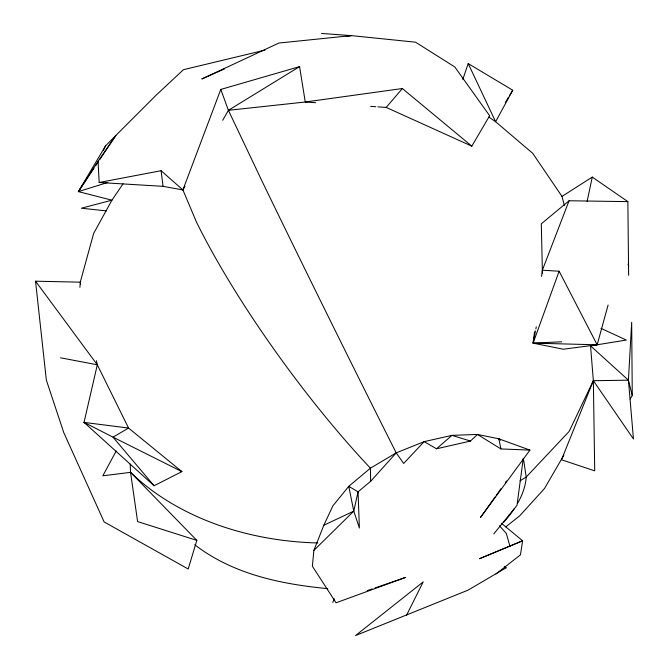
<?xml version="1.0" encoding="UTF-8"?>
<svg xmlns="http://www.w3.org/2000/svg" width="669" height="669" viewBox="0 0 669 669"><rect width="100%" height="100%" fill="white"/><g stroke="black" fill="none" stroke-linecap="round" stroke-linejoin="round"><path stroke-width="1" d="M600.963 328.345L626.335 340.044L590.535 345.856L593.361 380.703L633.459 438.989L628.425 380.193L631.678 322.266L632.264 395.58L630.131 399.059M79.912 287.377L80.263 282.167L93.652 233.414L111.924 200.182L123.046 183.816M495.027 497.092L480.526 517.413L529.94 450.103L498.831 438.814L477.474 434.44L451.951 435.36L424.138 441.64L396.215 452.871L370.417 468.183L348.758 486.33L332.878 505.864L323.829 525.24L313.87 550.411L312.364 566.233L336.055 602.794L405.606 577.397L375.1 587.917M534.523 331.849L533.093 343.147L563.29 349.218L597.158 344.786L608.096 305.056M541.572 276.381L542.35 270.217L569.06 200.767L627.865 201.628L628.626 275.335M523.283 458.324L516.986 505.396L493.772 533.895M535.484 330.896L533.093 343.147L597.158 344.786L559.133 271.221L542.35 270.217M535.886 328.855L536.287 326.815M587.148 201.31L592.266 177.084L627.865 201.628M313.87 550.411L353.767 511.141L348.758 486.33L358.049 491.832L359.395 528.017L353.767 511.141L358.049 491.832L370.643 481.32L396.215 452.871A262.148 3.027 63.7 0 1 262.031 181.157L228.405 110.318L220.787 89.437L299.578 66.616L305.265 102.006L315.634 102.7M80.681 284.208L80.263 282.167L35.541 281.197L97.306 364.797L128.557 428.06L181.909 471.62L154.062 485.744L84.035 422.39L97.306 364.797L96.461 360.716M130.179 464.102L130.555 472.347L196.82 540.385L188.206 569.001L104.155 521.971L63.789 432.667L46.337 380.051L35.541 281.197M462.814 79.41L468.208 63.588L512.738 90.223L495.62 121.725L532.725 153.326L561.993 196.418L564.368 205.483M559.133 271.221L533.093 343.147L561.709 341.792M332.786 602.518L334.216 598.655M370.643 481.32L370.417 468.183A261.98 55.042 53.7 0 1 196.443 221.999L182.905 189.929L220.787 89.437M103.427 150.425L105.501 145.942L115.821 135.489L156.454 94.873L183.465 69.685L264.916 50.142M406.56 615.229L423.209 581.888L355.557 635.55L468.066 590.133L506.082 567.822L504.719 566.309M563.85 455.188L544.549 488.445L519.704 515.832L505.797 526.863M116.197 451.006L102.842 475.793L130.555 472.347A260.007 192.379 -4.7 0 0 317.834 542.969M99.689 159.665L115.821 135.489L98.059 161.313L99.163 182.486L163.044 186.333L182.905 189.929L184.978 186.308M222.718 120.269L228.405 110.318L299.578 66.616M377.885 106.856L386.189 107.416L471.812 146.151L489.658 115.754L454.786 66.95L415.516 42.18L351.376 35.616L321.429 33.45M106.312 210.894L81.375 208.218L111.924 200.182L78.365 191.61L105.501 145.942M505.321 102.549L508.499 97.264M509.561 95.508L512.738 90.223M107.751 182.461L78.365 191.61L98.059 161.313M78.365 191.61L93.919 168.295M95.65 165.703L97.958 162.249M496.231 495.394L501.064 488.629M505.296 482.7L506.5 481.003M386.189 107.416L402.378 88.534L471.812 146.151M396.215 452.871L403.675 463.458L424.138 441.64L436.506 448.79L470.466 441.055L477.474 434.44L500.922 448.941L529.94 450.103M436.506 448.79L451.951 435.36L470.466 441.055M569.06 200.767L541.305 223.822L542.425 273.345M496.013 573.96L520.432 554.86L522.64 540.778L501.332 523.217M561.993 196.418L592.266 177.084M520.014 480.852L526.194 477.072L569.127 431.421L593.361 380.703L628.425 380.193L632.264 395.58M323.829 525.24L353.767 511.141M508.248 546.757L479.464 558.732L522.64 540.778L510.171 545.963M224.508 68.899L201.829 78.967L278.856 43.05L351.376 35.616L346.224 36.461M367.231 590.635L372.148 588.937M99.163 182.486L161.112 170.712L182.905 189.929M402.378 88.534L305.265 102.006L228.405 110.318M370.626 106.371L375.811 106.722M327.793 588.645C280.93 584.179 232.728 574.169 194.729 544.717M84.035 422.39L128.557 428.06L113.011 437.15L84.035 422.39L85.9 423.326M60.561 357.806L97.306 364.797M196.82 540.385L137.597 521.577L130.555 472.347M180.045 470.683L181.909 471.62L113.011 437.15L154.062 485.744M500.922 448.941L498.831 438.814L500.596 439.834M504.359 566.66L506.082 567.822M488.822 117.016L495.62 121.725L468.208 63.588M498.831 438.814L500.471 440.043M590.535 345.856L628.425 380.193M499.484 525.767L506.324 533.419L509.987 546.456M522.665 459.436L523.827 461.075L526.194 477.072A109.741 60.486 -25.8 0 1 517.522 503.489M628.015 264.054L628.751 266.003M161.112 170.712L163.044 186.333M514.277 508.741A109.741 60.486 -25.8 0 1 503.531 522.43M593.361 380.703L561.5 459.754L594.716 470.859L593.361 380.703"/></g></svg>
